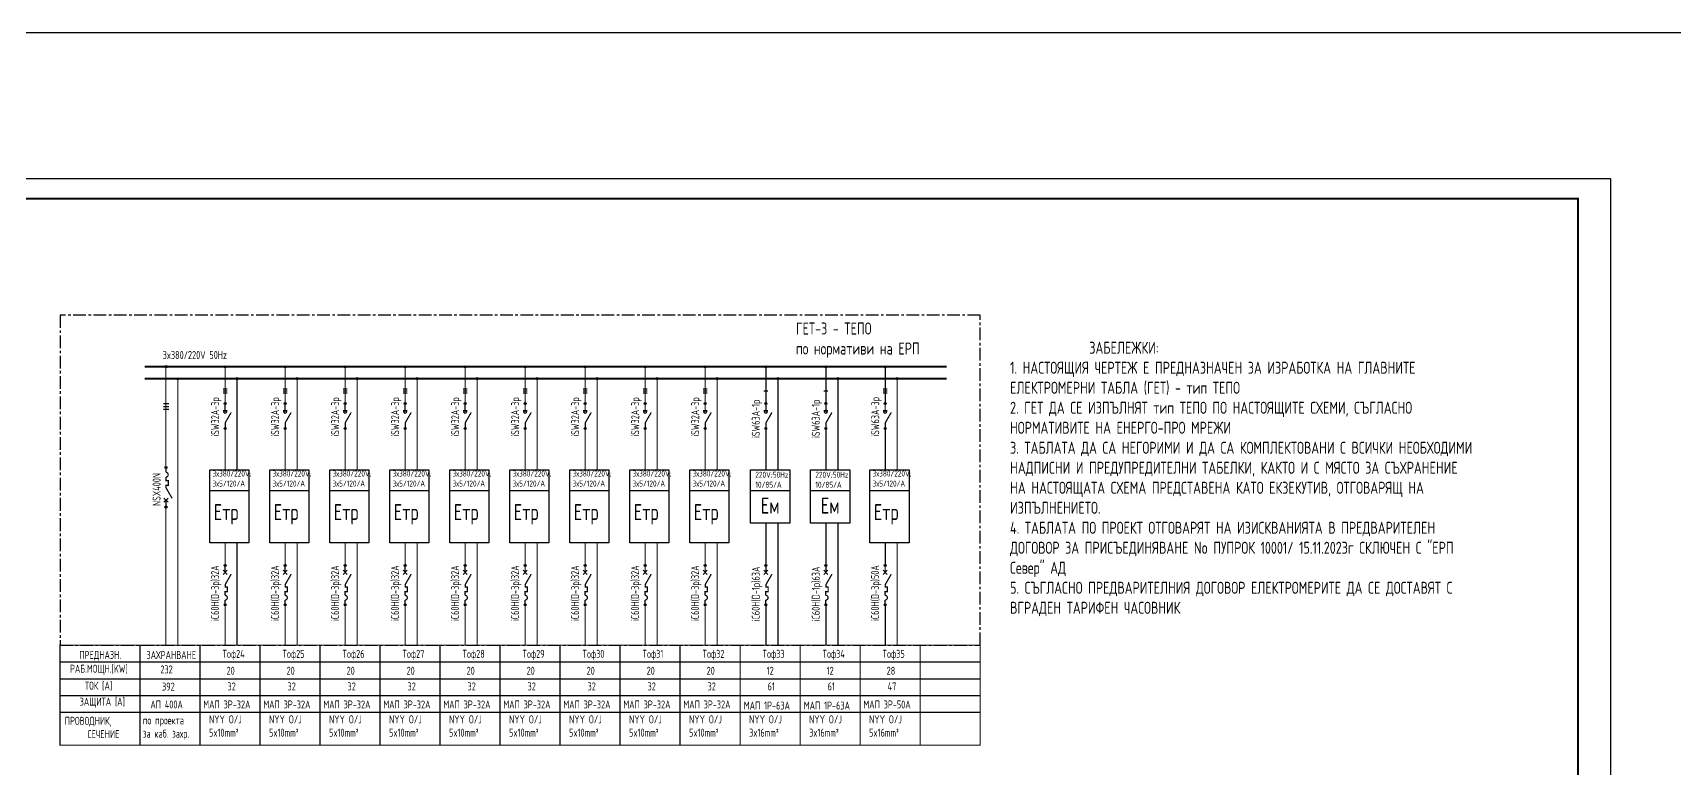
# Model space of a CAD drawing. Extents: x 25325 to 182345, y 3956 to 147305.
# Drawn here: x 29298 to 33401, y 19426 to 21264 of the extents above; entities that cross this region are included whole.
import ezdxf

# ---------------------------------------------------------------- set-up
doc = ezdxf.new("R2010")
doc.units = 0
doc.header["$MEASUREMENT"] = 0
doc.header["$PDMODE"] = 32
doc.header["$PDSIZE"] = 5
doc.linetypes.add('CENTER', pattern=[50.8, 31.75, -6.35, 6.35, -6.35])
doc.linetypes.add('HIDDENX2', pattern=[19.05, 12.7, -6.35])
doc.layers.get('0').update_dxf_attribs({"linetype": 'CONTINUOUS'})
doc.layers.add('CAT6A UNDERGROUND PORTS ROUTING', color=1, linetype='CONTINUOUS')
doc.layers.add('ELSH', color=111, linetype='CONTINUOUS')
doc.styles.get("Standard").update_dxf_attribs({"font": 'simplex.shx', "width": 0.7, "height": 10})
doc.styles.add('Tabla_100', font='simplex.shx', dxfattribs={"width": 0.7, "height": 20})

# ---------------------------------------------------------------- blocks, each defined once
blk = doc.blocks.new('A3_M100')
at = {"ltscale": 30}
blk.add_lwpolyline([(0, 2970), (4200, 2970), (4200, 0), (0, 0)], close=True, dxfattribs=at)
at = {"const_width": 3}
blk.add_lwpolyline([(4150, 2920), (200, 2920), (200, 50), (4150, 50)], close=True, dxfattribs=at)

msp = doc.modelspace()

# ---------------------------------------------------------------- linework, layer by layer
at = {"layer": 'CAT6A UNDERGROUND PORTS ROUTING'}
msp.add_lwpolyline([(41729.83, 21264.26), (25324.54, 21264.26), (25324.54, 3956.14), (41729.83, 3956.14)], close=True, dxfattribs=at)
at = {"layer": 'ELSH'}
for p, q in [((29773.56, 20374.3), (29783.56, 20374.3)), ((29773.56, 20369.3), (29783.56, 20369.3)), ((29773.56, 20364.3), (29783.56, 20364.3)), ((29923.56, 20374.3), (29933.56, 20374.3)), ((29923.56, 20369.3), (29933.56, 20369.3)), ((29923.56, 20364.3), (29933.56, 20364.3)), ((30073.56, 20374.3), (30083.56, 20374.3)), ((30073.56, 20369.3), (30083.56, 20369.3)), ((30073.56, 20364.3), (30083.56, 20364.3)), ((30223.56, 20374.3), (30233.56, 20374.3)), ((30223.56, 20369.3), (30233.56, 20369.3)), ((30223.56, 20364.3), (30233.56, 20364.3)), ((30373.56, 20374.3), (30383.56, 20374.3)), ((30373.56, 20369.3), (30383.56, 20369.3)), ((30373.56, 20364.3), (30383.56, 20364.3)), ((30523.56, 20374.3), (30533.56, 20374.3)), ((30523.56, 20369.3), (30533.56, 20369.3)), ((30523.56, 20364.3), (30533.56, 20364.3)), ((30673.56, 20374.3), (30683.56, 20374.3)), ((30673.56, 20369.3), (30683.56, 20369.3)), ((30673.56, 20364.3), (30683.56, 20364.3)), ((30823.56, 20374.3), (30833.56, 20374.3)), ((30823.56, 20369.3), (30833.56, 20369.3)), ((30823.56, 20364.3), (30833.56, 20364.3)), ((30973.56, 20374.3), (30983.56, 20374.3)), ((30973.56, 20369.3), (30983.56, 20369.3)), ((30973.56, 20364.3), (30983.56, 20364.3)), ((31125.4, 20369.3), (31135.4, 20369.3)), ((31275.4, 20369.3), (31285.4, 20369.3)), ((31423.56, 20374.3), (31433.56, 20374.3)), ((31423.56, 20369.3), (31433.56, 20369.3)), ((31423.56, 20364.3), (31433.56, 20364.3)), ((29624.24, 20337.35), (29638.24, 20337.35)), ((29624.24, 20330.35), (29638.24, 20330.35)), ((29624.24, 20323.35), (29638.24, 20323.35)), ((29773.55, 20319.85), (29783.55, 20319.85)), ((29923.55, 20319.85), (29933.55, 20319.85)), ((30073.55, 20319.85), (30083.55, 20319.85)), ((30223.55, 20319.85), (30233.55, 20319.85)), ((30373.55, 20319.85), (30383.55, 20319.85)), ((30523.55, 20319.85), (30533.55, 20319.85)), ((30673.55, 20319.85), (30683.55, 20319.85)), ((30823.55, 20319.85), (30833.55, 20319.85)), ((30973.55, 20319.85), (30983.55, 20319.85)), ((31125.4, 20319.85), (31135.4, 20319.85)), ((31275.4, 20319.85), (31285.4, 20319.85)), ((31423.55, 20319.85), (31433.55, 20319.85)), ((29739.99, 20120.06), (29838.15, 20120.06)), ((29889.99, 20120.06), (29988.15, 20120.06)), ((30039.99, 20120.06), (30138.15, 20120.06)), ((30189.99, 20120.06), (30288.15, 20120.06)), ((30339.99, 20120.06), (30438.15, 20120.06)), ((30489.99, 20120.06), (30588.15, 20120.06)), ((30639.99, 20120.06), (30738.15, 20120.06)), ((30789.99, 20120.06), (30888.15, 20120.06)), ((30939.99, 20120.06), (31038.15, 20120.06)), ((31091.84, 20120.06), (31190, 20120.06)), ((31241.84, 20120.06), (31340, 20120.06)), ((31389.99, 20120.06), (31488.15, 20120.06)), ((29625.63, 20090.84), (29636.02, 20101.23)), ((29625.63, 20101.23), (29636.02, 20090.84)), ((29773.35, 19920.77), (29783.75, 19910.37)), ((29773.35, 19910.37), (29783.75, 19920.77)), ((29923.35, 19920.77), (29933.75, 19910.37)), ((29923.35, 19910.37), (29933.75, 19920.77)), ((30073.35, 19920.77), (30083.75, 19910.37)), ((30073.35, 19910.37), (30083.75, 19920.77)), ((30223.35, 19920.77), (30233.75, 19910.37)), ((30223.35, 19910.37), (30233.75, 19920.77)), ((30373.35, 19920.77), (30383.75, 19910.37)), ((30373.35, 19910.37), (30383.75, 19920.77)), ((30523.35, 19920.77), (30533.75, 19910.37)), ((30523.35, 19910.37), (30533.75, 19920.77)), ((30673.35, 19920.77), (30683.75, 19910.37)), ((30673.35, 19910.37), (30683.75, 19920.77)), ((30823.35, 19920.77), (30833.75, 19910.37)), ((30823.35, 19910.37), (30833.75, 19920.77)), ((30973.35, 19920.77), (30983.75, 19910.37)), ((30973.35, 19910.37), (30983.75, 19920.77)), ((31125.2, 19920.77), (31135.59, 19910.37)), ((31125.2, 19910.37), (31135.59, 19920.77)), ((31275.2, 19920.77), (31285.59, 19910.37)), ((31275.2, 19910.37), (31285.59, 19920.77)), ((31423.35, 19920.77), (31433.75, 19910.37)), ((31423.35, 19910.37), (31433.75, 19920.77)), ((29365.92, 19691.54), (31665.92, 19691.54)), ((29365.92, 19649.54), (31665.92, 19649.54)), ((29365.92, 19607.54), (31665.92, 19607.54)), ((29365.92, 19565.54), (31665.92, 19565.54))]:
    msp.add_line(p, q, dxfattribs=at)
at = {"layer": 'ELSH', "linetype": 'CENTER'}
msp.add_lwpolyline([(29365.92, 19733.54), (31665.92, 19733.54), (31665.92, 20558.53), (29365.92, 20558.53)], close=True, dxfattribs=at)
at = {"layer": 'ELSH'}
for points, const_width in [([(29577.89, 20429.68), (31582.61, 20429.68)], 5), ([(29630.54, 20180.14), (29630.54, 20426.39)], 3), ([(29778.73, 20427.53), (29778.73, 20339.25)], 3), ([(29928.73, 20427.53), (29928.73, 20339.25)], 3), ([(30078.73, 20427.53), (30078.73, 20339.25)], 3), ([(30228.73, 20427.53), (30228.73, 20339.25)], 3), ([(30378.73, 20427.53), (30378.73, 20339.25)], 3), ([(30528.73, 20427.53), (30528.73, 20339.25)], 3), ([(30678.73, 20427.53), (30678.73, 20339.25)], 3), ([(30828.73, 20427.53), (30828.73, 20339.25)], 3), ([(30978.73, 20427.53), (30978.73, 20339.25)], 3), ([(31130.57, 20427.53), (31130.57, 20339.25)], 3), ([(31280.57, 20427.53), (31280.57, 20339.25)], 3), ([(31428.73, 20427.53), (31428.73, 20339.25)], 3), ([(29778.55, 20334.8), (29778.55, 20319.85)], 3.15), ([(29793.77, 20315.25), (29778.83, 20289.33), (29778.83, 20277.39)], 3.15), ([(29928.55, 20334.8), (29928.55, 20319.85)], 3.15), ([(29943.77, 20315.25), (29928.83, 20289.33), (29928.83, 20277.39)], 3.15), ([(30078.55, 20334.8), (30078.55, 20319.85)], 3.15), ([(30093.77, 20315.25), (30078.83, 20289.33), (30078.83, 20277.39)], 3.15), ([(30228.55, 20334.8), (30228.55, 20319.85)], 3.15), ([(30243.77, 20315.25), (30228.83, 20289.33), (30228.83, 20277.39)], 3.15), ([(30378.55, 20334.8), (30378.55, 20319.85)], 3.15), ([(30393.77, 20315.25), (30378.83, 20289.33), (30378.83, 20277.39)], 3.15), ([(30528.55, 20334.8), (30528.55, 20319.85)], 3.15), ([(30543.77, 20315.25), (30528.83, 20289.33), (30528.83, 20277.39)], 3.15), ([(30678.55, 20334.8), (30678.55, 20319.85)], 3.15), ([(30693.77, 20315.25), (30678.83, 20289.33), (30678.83, 20277.39)], 3.15), ([(30828.55, 20334.8), (30828.55, 20319.85)], 3.15), ([(30843.77, 20315.25), (30828.83, 20289.33), (30828.83, 20277.39)], 3.15), ([(30978.55, 20334.8), (30978.55, 20319.85)], 3.15), ([(30993.77, 20315.25), (30978.83, 20289.33), (30978.83, 20277.39)], 3.15), ([(31130.4, 20334.8), (31130.4, 20319.85)], 3.15), ([(31145.61, 20315.25), (31130.67, 20289.33), (31130.67, 20277.39)], 3.15), ([(31280.4, 20334.8), (31280.4, 20319.85)], 3.15), ([(31295.61, 20315.25), (31280.67, 20289.33), (31280.67, 20277.39)], 3.15), ([(31428.55, 20334.8), (31428.55, 20319.85)], 3.15), ([(31443.77, 20315.25), (31428.83, 20289.33), (31428.83, 20277.39)], 3.15), ([(29778.73, 20272.81), (29778.73, 20171.72)], 3), ([(29928.73, 20272.81), (29928.73, 20171.72)], 3), ([(30078.73, 20272.81), (30078.73, 20171.72)], 3), ([(30228.73, 20272.81), (30228.73, 20171.72)], 3), ([(30378.73, 20272.81), (30378.73, 20171.72)], 3), ([(30528.73, 20272.81), (30528.73, 20171.72)], 3), ([(30678.73, 20272.81), (30678.73, 20171.72)], 3), ([(30828.73, 20272.81), (30828.73, 20171.72)], 3), ([(30978.73, 20272.81), (30978.73, 20171.72)], 3), ([(31130.57, 20272.81), (31130.57, 20171.72)], 3), ([(31280.57, 20272.81), (31280.57, 20171.72)], 3), ([(31428.73, 20272.81), (31428.73, 20171.72)], 3), ([(29630.57, 19733.87), (29630.57, 20077.18)], 3), ([(29630.82, 20081.08), (29630.82, 20096.03)], 3.15), ([(31130.57, 20037.81), (31130.57, 19934.7)], 3), ([(31280.57, 20037.81), (31280.57, 19934.7)], 3), ([(29778.73, 19988.93), (29778.73, 19934.7)], 3), ([(29928.73, 19988.93), (29928.73, 19934.7)], 3), ([(30078.73, 19988.93), (30078.73, 19934.7)], 3), ([(30228.73, 19988.93), (30228.73, 19934.7)], 3), ([(30378.73, 19988.93), (30378.73, 19934.7)], 3), ([(30528.73, 19988.93), (30528.73, 19934.7)], 3), ([(30678.73, 19988.93), (30678.73, 19934.7)], 3), ([(30828.73, 19988.93), (30828.73, 19934.7)], 3), ([(30978.73, 19988.93), (30978.73, 19934.7)], 3), ([(31428.73, 19988.93), (31428.73, 19934.7)], 3), ([(29778.73, 19935.16), (29778.73, 19966.48)], 3), ([(29928.73, 19935.16), (29928.73, 19966.48)], 3), ([(30078.73, 19935.16), (30078.73, 19966.48)], 3), ([(30228.73, 19935.16), (30228.73, 19966.48)], 3), ([(30378.73, 19935.16), (30378.73, 19966.48)], 3), ([(30528.73, 19935.16), (30528.73, 19966.48)], 3), ([(30678.73, 19935.16), (30678.73, 19966.48)], 3), ([(30828.73, 19935.16), (30828.73, 19966.48)], 3), ([(30978.73, 19935.16), (30978.73, 19966.48)], 3), ([(31428.73, 19935.16), (31428.73, 19966.48)], 3), ([(29778.55, 19930.52), (29778.55, 19915.57)], 3.15), ([(29928.55, 19930.52), (29928.55, 19915.57)], 3.15), ([(30078.55, 19930.52), (30078.55, 19915.57)], 3.15), ([(30228.55, 19930.52), (30228.55, 19915.57)], 3.15), ([(30378.55, 19930.52), (30378.55, 19915.57)], 3.15), ([(30528.55, 19930.52), (30528.55, 19915.57)], 3.15), ([(30678.55, 19930.52), (30678.55, 19915.57)], 3.15), ([(30828.55, 19930.52), (30828.55, 19915.57)], 3.15), ([(30978.55, 19930.52), (30978.55, 19915.57)], 3.15), ([(31130.4, 19930.52), (31130.4, 19915.57)], 3.15), ([(31280.4, 19930.52), (31280.4, 19915.57)], 3.15), ([(31428.55, 19930.52), (31428.55, 19915.57)], 3.15), ([(29778.73, 19832.61), (29778.73, 19733.54)], 3), ([(29928.73, 19832.61), (29928.73, 19733.54)], 3), ([(30078.73, 19832.61), (30078.73, 19733.54)], 3), ([(30228.73, 19832.61), (30228.73, 19733.54)], 3), ([(30378.73, 19832.61), (30378.73, 19733.54)], 3), ([(30528.73, 19832.61), (30528.73, 19733.54)], 3), ([(30678.73, 19832.61), (30678.73, 19733.54)], 3), ([(30828.73, 19832.61), (30828.73, 19733.54)], 3), ([(30978.73, 19832.61), (30978.73, 19733.54)], 3), ([(31130.57, 19832.61), (31130.57, 19733.54)], 3), ([(31280.57, 19832.61), (31280.57, 19733.54)], 3), ([(31428.73, 19832.61), (31428.73, 19733.54)], 3), ([(29565.92, 19733.54), (29565.92, 19483.54)], 3), ([(29715.92, 19733.54), (29715.92, 19483.54)], 3), ([(29865.92, 19733.54), (29865.92, 19483.54)], 3), ([(30015.92, 19733.54), (30015.92, 19483.54)], 3), ([(30165.92, 19733.54), (30165.92, 19483.54)], 3), ([(30315.92, 19733.54), (30315.92, 19483.54)], 3), ([(30465.92, 19733.54), (30465.92, 19483.54)], 3), ([(30615.92, 19733.54), (30615.92, 19483.54)], 3), ([(30765.92, 19733.54), (30765.92, 19483.54)], 3), ([(30915.92, 19733.54), (30915.92, 19483.54)], 3), ([(31065.92, 19733.54), (31065.92, 19483.54)], 3), ([(31215.92, 19733.54), (31215.92, 19483.54)], 3), ([(31365.92, 19733.54), (31365.92, 19483.54)], 3), ([(31515.92, 19733.54), (31515.92, 19483.54)], 3)]:
    msp.add_lwpolyline(points, dxfattribs=dict(at, const_width=const_width))
at = {"layer": 'ELSH', "linetype": 'HIDDENX2'}
for points, const_width in [([(29577.89, 20399.97), (31582.61, 20399.97)], 5), ([(29660.41, 19735.18), (29660.41, 20397.14)], 3), ([(29808.56, 20397.1), (29808.56, 20171.72)], 3), ([(29958.56, 20397.1), (29958.56, 20171.72)], 3), ([(30108.56, 20397.1), (30108.56, 20171.72)], 3), ([(30258.56, 20397.1), (30258.56, 20171.72)], 3), ([(30408.56, 20397.1), (30408.56, 20171.72)], 3), ([(30558.56, 20397.1), (30558.56, 20171.72)], 3), ([(30708.56, 20397.1), (30708.56, 20171.72)], 3), ([(30858.56, 20397.1), (30858.56, 20171.72)], 3), ([(31008.56, 20397.1), (31008.56, 20171.72)], 3), ([(31160.41, 20397.1), (31160.41, 20171.72)], 3), ([(31310.41, 20397.1), (31310.41, 20171.72)], 3), ([(31458.56, 20397.1), (31458.56, 20171.72)], 3), ([(31160.41, 20038.39), (31160.41, 19734.85)], 3), ([(31310.41, 20038.39), (31310.41, 19734.85)], 3), ([(29808.56, 19989.51), (29808.56, 19734.85)], 3), ([(29958.56, 19989.51), (29958.56, 19734.85)], 3), ([(30108.56, 19989.51), (30108.56, 19734.85)], 3), ([(30258.56, 19989.51), (30258.56, 19734.85)], 3), ([(30408.56, 19989.51), (30408.56, 19734.85)], 3), ([(30558.56, 19989.51), (30558.56, 19734.85)], 3), ([(30708.56, 19989.51), (30708.56, 19734.85)], 3), ([(30858.56, 19989.51), (30858.56, 19734.85)], 3), ([(31008.56, 19989.51), (31008.56, 19734.85)], 3), ([(31458.56, 19989.51), (31458.56, 19734.85)], 3)]:
    msp.add_lwpolyline(points, dxfattribs=dict(at, const_width=const_width))
at = {"layer": 'ELSH', "const_width": 3.15}
for points in [[(29646.04, 20100.64), (29631.1, 20126.55), (29631.1, 20132.75), (29636.46, 20132.75), (29636.46, 20144.75), (29630.54, 20144.75), (29630.54, 20153.47, 0.9529545), (29630.54, 20165.59), (29630.54, 20175)], [(29793.77, 19910.97), (29778.83, 19885.05), (29778.83, 19878.85), (29784.18, 19878.85), (29784.18, 19866.85), (29778.26, 19866.85), (29778.26, 19858.13, -0.9529545), (29778.26, 19846.02), (29778.26, 19836.61)], [(29943.77, 19910.97), (29928.83, 19885.05), (29928.83, 19878.85), (29934.18, 19878.85), (29934.18, 19866.85), (29928.26, 19866.85), (29928.26, 19858.13, -0.9529545), (29928.26, 19846.02), (29928.26, 19836.61)], [(30093.77, 19910.97), (30078.83, 19885.05), (30078.83, 19878.85), (30084.18, 19878.85), (30084.18, 19866.85), (30078.26, 19866.85), (30078.26, 19858.13, -0.9529545), (30078.26, 19846.02), (30078.26, 19836.61)], [(30243.77, 19910.97), (30228.83, 19885.05), (30228.83, 19878.85), (30234.18, 19878.85), (30234.18, 19866.85), (30228.26, 19866.85), (30228.26, 19858.13, -0.9529545), (30228.26, 19846.02), (30228.26, 19836.61)], [(30393.77, 19910.97), (30378.83, 19885.05), (30378.83, 19878.85), (30384.18, 19878.85), (30384.18, 19866.85), (30378.26, 19866.85), (30378.26, 19858.13, -0.9529545), (30378.26, 19846.02), (30378.26, 19836.61)], [(30543.77, 19910.97), (30528.83, 19885.05), (30528.83, 19878.85), (30534.18, 19878.85), (30534.18, 19866.85), (30528.26, 19866.85), (30528.26, 19858.13, -0.9529545), (30528.26, 19846.02), (30528.26, 19836.61)], [(30693.77, 19910.97), (30678.83, 19885.05), (30678.83, 19878.85), (30684.18, 19878.85), (30684.18, 19866.85), (30678.26, 19866.85), (30678.26, 19858.13, -0.9529545), (30678.26, 19846.02), (30678.26, 19836.61)], [(30843.77, 19910.97), (30828.83, 19885.05), (30828.83, 19878.85), (30834.18, 19878.85), (30834.18, 19866.85), (30828.26, 19866.85), (30828.26, 19858.13, -0.9529545), (30828.26, 19846.02), (30828.26, 19836.61)], [(30993.77, 19910.97), (30978.83, 19885.05), (30978.83, 19878.85), (30984.18, 19878.85), (30984.18, 19866.85), (30978.26, 19866.85), (30978.26, 19858.13, -0.9529545), (30978.26, 19846.02), (30978.26, 19836.61)], [(31145.61, 19910.97), (31130.67, 19885.05), (31130.67, 19878.85), (31136.03, 19878.85), (31136.03, 19866.85), (31130.11, 19866.85), (31130.11, 19858.13, -0.9529545), (31130.11, 19846.02), (31130.11, 19836.61)], [(31295.61, 19910.97), (31280.67, 19885.05), (31280.67, 19878.85), (31286.03, 19878.85), (31286.03, 19866.85), (31280.11, 19866.85), (31280.11, 19858.13, -0.9529545), (31280.11, 19846.02), (31280.11, 19836.61)], [(31443.77, 19910.97), (31428.83, 19885.05), (31428.83, 19878.85), (31434.18, 19878.85), (31434.18, 19866.85), (31428.26, 19866.85), (31428.26, 19858.13, -0.9529545), (31428.26, 19846.02), (31428.26, 19836.61)]]:
    msp.add_lwpolyline(points, format="xyb", dxfattribs=at)
at = {"layer": 'ELSH'}
for points in [[(29739.99, 20171.72), (29838.15, 20171.72), (29838.15, 19989.51), (29739.99, 19989.51)], [(29889.99, 20171.72), (29988.15, 20171.72), (29988.15, 19989.51), (29889.99, 19989.51)], [(30039.99, 20171.72), (30138.15, 20171.72), (30138.15, 19989.51), (30039.99, 19989.51)], [(30189.99, 20171.72), (30288.15, 20171.72), (30288.15, 19989.51), (30189.99, 19989.51)], [(30339.99, 20171.72), (30438.15, 20171.72), (30438.15, 19989.51), (30339.99, 19989.51)], [(30489.99, 20171.72), (30588.15, 20171.72), (30588.15, 19989.51), (30489.99, 19989.51)], [(30639.99, 20171.72), (30738.15, 20171.72), (30738.15, 19989.51), (30639.99, 19989.51)], [(30789.99, 20171.72), (30888.15, 20171.72), (30888.15, 19989.51), (30789.99, 19989.51)], [(30939.99, 20171.72), (31038.15, 20171.72), (31038.15, 19989.51), (30939.99, 19989.51)], [(31091.84, 20171.72), (31190, 20171.72), (31190, 20038.39), (31091.84, 20038.39)], [(31241.84, 20171.72), (31340, 20171.72), (31340, 20038.39), (31241.84, 20038.39)], [(31389.99, 20171.72), (31488.15, 20171.72), (31488.15, 19989.51), (31389.99, 19989.51)]]:
    msp.add_lwpolyline(points, close=True, dxfattribs=at)
at = {"layer": 'ELSH', "const_width": 3}
msp.add_lwpolyline([(29365.92, 19733.54), (31665.92, 19733.54), (31665.92, 19483.54), (29365.92, 19483.54)], close=True, dxfattribs=at)
at = {"layer": 'ELSH'}
for centre, radius in [((29630.67, 20429.39), 3), ((29778.56, 20316.16), 3.31), ((29928.56, 20316.16), 3.31), ((30078.56, 20316.16), 3.31), ((30228.56, 20316.16), 3.31), ((30378.56, 20316.16), 3.31), ((30528.56, 20316.16), 3.31), ((30678.56, 20316.16), 3.31), ((30828.56, 20316.16), 3.31), ((30978.56, 20316.16), 3.31), ((31130.4, 20316.16), 3.31), ((31280.4, 20316.16), 3.31), ((31428.56, 20316.16), 3.31)]:
    msp.add_circle(centre, radius, dxfattribs=at)
for p in [(29660.67, 20399.47), (29778.55, 20429.54), (29808.56, 20399.71), (29928.55, 20429.54), (29958.56, 20399.71), (30078.55, 20429.54), (30108.56, 20399.71), (30228.55, 20429.54), (30258.56, 20399.71), (30378.55, 20429.54), (30408.56, 20399.71), (30528.55, 20429.54), (30558.56, 20399.71), (30678.55, 20429.54), (30708.56, 20399.71), (30828.55, 20429.54), (30858.56, 20399.71), (30978.55, 20429.54), (31008.56, 20399.71), (31130.4, 20429.54), (31160.41, 20399.71), (31280.4, 20429.54), (31310.41, 20399.71), (31428.55, 20429.54), (31458.56, 20399.71), (29778.55, 20337.16), (29928.55, 20337.16), (30078.55, 20337.16), (30228.55, 20337.16), (30378.55, 20337.16), (30528.55, 20337.16), (30678.55, 20337.16), (30828.55, 20337.16), (30978.55, 20337.16), (31130.4, 20337.16), (31280.4, 20337.16), (31428.55, 20337.16), (29778.55, 20275.24), (29928.55, 20275.24), (30078.55, 20275.24), (30228.55, 20275.24), (30378.55, 20275.24), (30528.55, 20275.24), (30678.55, 20275.24), (30828.55, 20275.24), (30978.55, 20275.24), (31130.4, 20275.24), (31280.4, 20275.24), (31428.55, 20275.24), (29630.82, 20177.61), (29630.82, 20078.72), (29778.55, 19932.88), (29928.55, 19932.88), (30078.55, 19932.88), (30228.55, 19932.88), (30378.55, 19932.88), (30528.55, 19932.88), (30678.55, 19932.88), (30828.55, 19932.88), (30978.55, 19932.88), (31130.4, 19932.88), (31280.4, 19932.88), (31428.55, 19932.88), (29778.55, 19834), (29928.55, 19834), (30078.55, 19834), (30228.55, 19834), (30378.55, 19834), (30528.55, 19834), (30678.55, 19834), (30828.55, 19834), (30978.55, 19834), (31130.4, 19834), (31280.4, 19834), (31428.55, 19834)]:
    msp.add_point(p, dxfattribs=at)

# ---------------------------------------------------------------- block references
at = {"layer": 'ELSH', "xscale": 1.625}
msp.add_blockref('A3_M100', (26416.95, 17929.83), dxfattribs=at)

# ---------------------------------------------------------------- texts
at = {"layer": 'ELSH', "attachment_point": 1}
for s, insert, char_height in [('{\\Fsimplex|c204;ГЕТ}-{\\Fsimplex|c204;3 }- {\\Fsimplex|c204;ТЕПО}\\P{\\Fsimplex|c204;по нормативи на ЕРП}', (31205.57, 20539.97), 30), ('\\A1;3x380/220V 50Hz', (29622.46, 20468.74), 20), ('{\\Fsimplex|c204;3х380/}220V;{\\Fsimplex|c204;\\P3х5}/{\\Fsimplex|c204;120}/A', (29747.08, 20169.97), 15), ('{\\Fsimplex|c204;3х380/}220V;{\\Fsimplex|c204;\\P3х5}/{\\Fsimplex|c204;120}/A', (29897.08, 20169.97), 15), ('{\\Fsimplex|c204;3х380/}220V;{\\Fsimplex|c204;\\P3х5}/{\\Fsimplex|c204;120}/A', (30047.08, 20169.97), 15), ('{\\Fsimplex|c204;3х380/}220V;{\\Fsimplex|c204;\\P3х5}/{\\Fsimplex|c204;120}/A', (30197.08, 20169.97), 15), ('{\\Fsimplex|c204;3х380/}220V;{\\Fsimplex|c204;\\P3х5}/{\\Fsimplex|c204;120}/A', (30347.08, 20169.97), 15), ('{\\Fsimplex|c204;3х380/}220V;{\\Fsimplex|c204;\\P3х5}/{\\Fsimplex|c204;120}/A', (30497.08, 20169.97), 15), ('{\\Fsimplex|c204;3х380/}220V;{\\Fsimplex|c204;\\P3х5}/{\\Fsimplex|c204;120}/A', (30647.08, 20169.97), 15), ('{\\Fsimplex|c204;3х380/}220V;{\\Fsimplex|c204;\\P3х5}/{\\Fsimplex|c204;120}/A', (30797.08, 20169.97), 15), ('{\\Fsimplex|c204;3х380/}220V;{\\Fsimplex|c204;\\P3х5}/{\\Fsimplex|c204;120}/A', (30947.08, 20169.97), 15), ('\\Fsimplex.shx;220V;50Hz\\P10/85/A', (31104.01, 20166.93), 15), ('\\Fsimplex.shx;220V;50Hz\\P10/85/A', (31254.01, 20166.93), 15), ('{\\Fsimplex|c204;3х380/}220V;{\\Fsimplex|c204;\\P3х5}/{\\Fsimplex|c204;120}/A', (31397.08, 20169.97), 15), ('{\\Fsimplex|c204;Етр}', (29749.87, 20086.03), 40), ('{\\Fsimplex|c204;Етр}', (29899.87, 20086.03), 40), ('{\\Fsimplex|c204;Етр}', (30049.87, 20086.03), 40), ('{\\Fsimplex|c204;Етр}', (30199.87, 20086.03), 40), ('{\\Fsimplex|c204;Етр}', (30349.87, 20086.03), 40), ('{\\Fsimplex|c204;Етр}', (30499.87, 20086.03), 40), ('{\\Fsimplex|c204;Етр}', (30649.87, 20086.03), 40), ('{\\Fsimplex|c204;Етр}', (30799.87, 20086.03), 40), ('{\\Fsimplex|c204;Етр}', (30949.87, 20086.03), 40), ('{\\Fsimplex|c204;Ем}', (31117.55, 20102.33), 40), ('{\\Fsimplex|c204;Ем}', (31267.55, 20102.33), 40), ('{\\Fsimplex|c204;Етр}', (31399.87, 20086.03), 40), ('ПРЕДНАЗН.', (29414.12, 19718.99), 20), ('РАБ.МОЩН.[KW]', (29390.84, 19684.55), 20), ('232', (29616.87, 19682.76), 20), ('ТОК [A]', (29428.15, 19642.12), 20), ('392', (29620.94, 19639.84), 20), ('ЗАЩИТА [A]', (29414.98, 19602.28), 20), ('{\\Fsimplex|c204;АП }400A', (29591.81, 19595.1), 20), ('{\\Fsimplex|c204;МАП 3}P-32A', (29724.06, 19595.1), 20), ('{\\Fsimplex|c204;МАП 3}P-32A', (29874.06, 19595.1), 20), ('{\\Fsimplex|c204;МАП 3}P-32A', (30024.06, 19595.1), 20), ('{\\Fsimplex|c204;МАП 3}P-32A', (30174.06, 19595.1), 20), ('{\\Fsimplex|c204;МАП 3}P-32A', (30324.06, 19595.1), 20), ('{\\Fsimplex|c204;МАП 3}P-32A', (30474.06, 19595.1), 20), ('{\\Fsimplex|c204;МАП 3}P-32A', (30624.06, 19595.1), 20), ('{\\Fsimplex|c204;МАП 3}P-32A', (30774.06, 19595.1), 20), ('{\\Fsimplex|c204;МАП 3}P-32A', (30924.06, 19595.1), 20), ('{\\Fsimplex|c204;МАП }1P-63A', (31075.1, 19592.46), 20), ('{\\Fsimplex|c204;МАП }1P-63A', (31225.1, 19592.46), 20), ('{\\Fsimplex|c204;МАП 3}P-50A', (31374.06, 19595.1), 20), ('ПРОВОДНИК,\\P      СЕЧЕНИЕ', (29377.74, 19554.25), 20), ('{\\Fsimplex|c204;по проекта\\Pза каб}.{\\Fsimplex|c204; захр}.', (29573.01, 19555.49), 20)]:
    msp.add_mtext(s, dxfattribs=dict(at, insert=insert, char_height=char_height))
at = {"layer": 'ELSH', "insert": (31740.81, 20491.97), "char_height": 40, "attachment_point": 1}
msp.add_mtext_dynamic_manual_height_columns('{\\H0.66667x;                \\Fsimplex|c204;\\H1.125x;ЗАБЕЛЕЖКИ\\Fsimplex|c0;:\\P1. \\Fsimplex|c204;НАСТОЯЩИЯ ЧЕРТЕЖ Е ПРЕДНАЗНАЧЕН ЗА ИЗРАБОТКА НА ГЛАВНИТЕ ЕЛЕКТРОМЕРНИ ТАБЛА \\Fsimplex|c0;(\\Fsimplex|c204;ГЕТ\\Fsimplex|c0;) - \\Fsimplex|c204;тип ТЕПО \\P\\Fsimplex|c0;2. \\Fsimplex|c204;ГЕТ ДА СЕ ИЗПЪЛНЯТ тип ТЕПО ПО НАСТОЯЩИТЕ СХЕМИ\\Fsimplex|c0;, \\Fsimplex|c204;СЪГЛАСНО НОРМАТИВИТЕ НА ЕНЕРГО\\Fsimplex|c0;-\\Fsimplex|c204;ПРО МРЕЖИ \\P\\Fsimplex|c0;3. \\Fsimplex|c204;ТАБЛАТА ДА СА НЕГОРИМИ И ДА СА КОМПЛЕКТОВАНИ С ВСИЧКИ НЕОБХОДИМИ НАДПИСНИ И ПРЕДУПРЕДИТЕЛНИ ТАБЕЛКИ\\Fsimplex|c0;, \\Fsimplex|c204;КАКТО И С МЯСТО ЗА СЪХРАНЕНИЕ НА НАСТОЯЩАТА СХЕМА ПРЕДСТАВЕНА КАТО ЕКЗЕКУТИВ\\Fsimplex|c0;, \\Fsimplex|c204;ОТГОВАРЯЩ НА ИЗПЪЛНЕНИЕТО\\Fsimplex|c0;.\\P4. \\Fsimplex|c204;ТАБЛАТА ПО ПРОЕКТ ОТГОВАРЯТ НА ИЗИСКВАНИЯТА В ПРЕДВАРИТЕЛЕН ДОГОВОР ЗА ПРИСЪЕДИНЯВАНЕ \\Fsimplex|c0;No \\Fsimplex|c204;ПУПРОК \\Fsimplex|c0;10001/ 15.11.2023\\Fsimplex|c204;г СКЛЮЧЕН С \\Fsimplex|c0;"\\Fsimplex|c204;ЕРП Север\\Fsimplex|c0;" \\Fsimplex|c204;АД\\P\\Fsimplex|c0;5. \\Fsimplex|c204;СЪГЛАСНО ПРЕДВАРИТЕЛНИЯ ДОГОВОР ЕЛЕКТРОМЕРИТЕ ДА СЕ ДОСТАВЯТ С ВГРАДЕН ТАРИФЕН ЧАСОВНИК}', width=1261.2015, gutter_width=50, heights=[0], dxfattribs=at)
at = {"layer": 'ELSH', "char_height": 20, "attachment_point": 1, "rotation": 90}
for s, insert in [('iSW63A-3p', (31393.61, 20254.42)), ('iSW32A-3p', (29743.61, 20254.42)), ('iSW32A-3p', (29893.61, 20254.42)), ('iSW32A-3p', (30043.61, 20254.42)), ('iSW32A-3p', (30193.61, 20254.42)), ('iSW32A-3p', (30343.61, 20254.42)), ('iSW32A-3p', (30493.61, 20254.42)), ('iSW32A-3p', (30643.61, 20254.42)), ('iSW32A-3p', (30793.61, 20254.42)), ('iSW32A-3p', (30943.61, 20254.42)), ('iSW63A-1p', (31095.12, 20251.13)), ('iSW63A-1p', (31245.12, 20251.13)), ('NSX400N', (29597.38, 20081.32)), ('iC60H(D-3p)32{\\Fsimplex|c204;А}', (29743.31, 19793.63)), ('iC60H(D-3p)32{\\Fsimplex|c204;А}', (29893.31, 19793.63)), ('iC60H(D-3p)32{\\Fsimplex|c204;А}', (30043.31, 19793.63)), ('iC60H(D-3p)32{\\Fsimplex|c204;А}', (30193.31, 19793.63)), ('iC60H(D-3p)32{\\Fsimplex|c204;А}', (30343.31, 19793.63)), ('iC60H(D-3p)32{\\Fsimplex|c204;А}', (30493.31, 19793.63)), ('iC60H(D-3p)32{\\Fsimplex|c204;А}', (30643.31, 19793.63)), ('iC60H(D-3p)32{\\Fsimplex|c204;А}', (30793.31, 19793.63)), ('iC60H(D-3p)32{\\Fsimplex|c204;А}', (30943.31, 19793.63)), ('iC60H(D-1p)63{\\Fsimplex|c204;А}', (31095.15, 19792.95)), ('iC60H(D-1p)63{\\Fsimplex|c204;А}', (31245.15, 19792.95)), ('iC60H(D-3p)50{\\Fsimplex|c204;А}', (31393.31, 19793.63))]:
    msp.add_mtext(s, dxfattribs=dict(at, insert=insert))
at = {"layer": 'ELSH', "char_height": 20, "attachment_point": 1, "style": 'Tabla_100'}
for s, insert in [('{\\Fsimplex|c204;ЗАХРАНВАНЕ}', (29582.05, 19718.88)), ('T{\\Fsimplex|c204;оф}24', (29771.69, 19721.69)), ('T{\\Fsimplex|c204;оф}25', (29921.69, 19721.69)), ('T{\\Fsimplex|c204;оф}26', (30071.69, 19721.69)), ('T{\\Fsimplex|c204;оф}27', (30221.69, 19721.69)), ('T{\\Fsimplex|c204;оф}28', (30371.69, 19721.69)), ('T{\\Fsimplex|c204;оф}29', (30521.69, 19721.69)), ('T{\\Fsimplex|c204;оф}30', (30671.69, 19721.69)), ('T{\\Fsimplex|c204;оф}31', (30821.69, 19721.69)), ('T{\\Fsimplex|c204;оф}32', (30971.69, 19721.69)), ('T{\\Fsimplex|c204;оф}33', (31121.69, 19721.69)), ('T{\\Fsimplex|c204;оф}34', (31271.69, 19721.69)), ('T{\\Fsimplex|c204;оф}35', (31421.69, 19721.69)), ('20', (29782.23, 19679.39)), ('20', (29932.23, 19679.39)), ('20', (30082.23, 19679.39)), ('20', (30232.23, 19679.39)), ('20', (30382.23, 19679.39)), ('20', (30532.23, 19679.39)), ('20', (30682.23, 19679.39)), ('20', (30832.23, 19679.39)), ('20', (30982.23, 19679.39)), ('{\\Fsimplex|c204;1}2', (31132.23, 19679.39)), ('{\\Fsimplex|c204;1}2', (31282.23, 19679.39)), ('28', (31432.23, 19679.39)), ('32', (29784.59, 19640.3)), ('32', (29934.59, 19640.3)), ('32', (30084.59, 19640.3)), ('32', (30234.59, 19640.3)), ('32', (30384.59, 19640.3)), ('32', (30534.59, 19640.3)), ('32', (30684.59, 19640.3)), ('32', (30834.59, 19640.3)), ('32', (30984.59, 19640.3)), ('{\\Fsimplex|c204;6}1', (31134.59, 19640.3)), ('{\\Fsimplex|c204;6}1', (31284.59, 19640.3)), ('47', (31434.59, 19640.3)), ('NYY O/J\\P5x10mm²', (29738.48, 19557.94)), ('NYY O/J\\P5x10mm²', (29888.48, 19557.94)), ('NYY O/J\\P5x10mm²', (30038.48, 19557.94)), ('NYY O/J\\P5x10mm²', (30188.48, 19557.94)), ('NYY O/J\\P5x10mm²', (30338.48, 19557.94)), ('NYY O/J\\P5x10mm²', (30488.48, 19557.94)), ('NYY O/J\\P5x10mm²', (30638.48, 19557.94)), ('NYY O/J\\P5x10mm²', (30788.48, 19557.94)), ('NYY O/J\\P5x10mm²', (30938.48, 19557.94)), ('NYY O/J\\P3x16mm²', (31088.48, 19557.94)), ('NYY O/J\\P3x16mm²', (31238.48, 19557.94)), ('NYY O/J\\P5x16mm²', (31388.48, 19557.94))]:
    msp.add_mtext(s, dxfattribs=dict(at, insert=insert))

doc.saveas('drawing.dxf')
